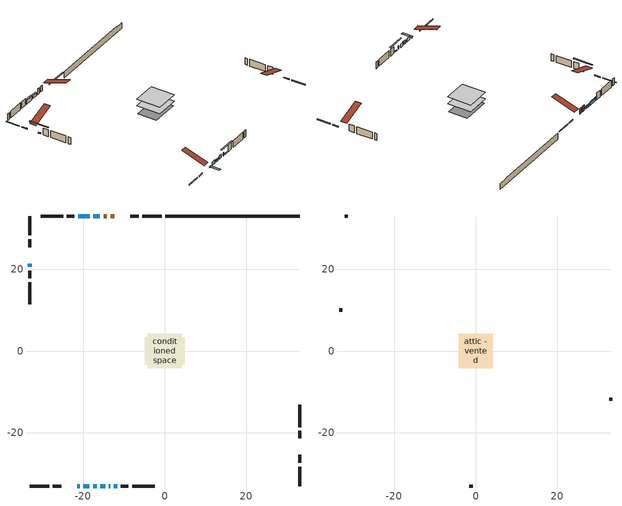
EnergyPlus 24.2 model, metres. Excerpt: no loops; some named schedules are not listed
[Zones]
conditioned space
 floor adiabatic (AdiabaticFloorConstruction): -4.2,-4.2 -4.2,4.2 4.2,4.2 4.2,-4.2 z0.61
 floor foundation (Slab1 construction): -4.88,-3.35 -4.88,3.35 4.88,3.35 4.88,-3.35 z-1.65
 wall outside (RimJoist1 construction): -0.75,33.1 -5.5,33.1 / -33.1,-33.1 -28.34,-33.1 / -33.1,33.1 -33.1,28.34 / 33.1,-33.1 33.1,-28.34 z0.61:0.91
 wall outside (RimJoist2 construction): -6.43,33.1 -8.42,33.1 / -27.42,-33.1 -25.43,-33.1 / -33.1,27.42 -33.1,25.43 / 33.1,-27.42 33.1,-25.43 z0.61:0.91
 wall outside (AdiabaticWallConstruction 1): -12.43,33.1 -13.26,33.1 / -14.18,33.1 -14.96,33.1 z0.61:2.64
 wall outside (AdiabaticWallConstruction): -15.89,33.1 -17.51,33.1 z0.61:1.5; -18.44,33.1 -21.24,33.1 z0.61:1.85; -21.42,-33.1 -20.88,-33.1 z0.61:0.79; -19.96,-33.1 -18.48,-33.1 / -15.8,-33.1 -14.62,-33.1 / -13.69,-33.1 -13.42,-33.1 z0.61:1.83; -17.55,-33.1 -16.73,-33.1 z0.61:1.3; -12.49,-33.1 -11.67,-33.1 / -33.1,21.42 -33.1,20.6 z0.61:1.02
 wall outside (Wall1 construction): -22.17,33.1 -24.01,33.1 / -10.75,-33.1 -8.9,-33.1 / -33.1,19.67 -33.1,17.83 / 33.1,-21.41 33.1,-19.57 z0.61:3.05
 wall outside (Wall2 construction): -24.94,33.1 -30.4,33.1 / -7.98,-33.1 -2.51,-33.1 / -33.1,16.9 -33.1,11.43 / 33.1,-18.64 33.1,-13.18 z0.61:3.05
 wall foundation (FoundationWall1 construction): 0.18,33.1,-1.65 0.18,33.1,0.61 29.81,33.1,0.61 29.81,33.1,0.31 33.1,33.1,0.31 33.1,33.1,-1.65
 window (WindowConstruction): -15.89,33.1 -17.51,33.1 z0.61:1.5
 window (WindowConstruction 1): -18.44,33.1 -21.24,33.1 z0.61:1.85
 window (WindowConstruction 5): -21.41,-33.1 -20.88,-33.1 z0.61:0.79
 window (WindowConstruction 2): -19.96,-33.1 -18.48,-33.1 z0.61:1.83
 window (WindowConstruction 3): -17.55,-33.1 -16.73,-33.1 z0.61:1.3
 window (WindowConstruction 4): -15.8,-33.1 -14.62,-33.1 z0.61:1.83
 window (WindowConstruction 6): -13.69,-33.1 -13.42,-33.1 z0.61:1.83
 window (WindowConstruction 7): -12.49,-33.1 -11.68,-33.1 z0.61:1.02
 window (WindowConstruction 8): -33.1,21.41 -33.1,20.6 z0.61:1.02
 door (Door): -12.43,33.1 -13.25,33.1 z0.61:2.64
 door (Door 1): -14.18,33.1 -14.96,33.1 z0.61:2.64
 ceiling adiabatic (AdiabaticFloorConstruction): 4.2,-4.2 4.2,4.2 -4.2,4.2 -4.2,-4.2 z0.61
attic - vented
 floor to conditioned space (Floor1 construction Reversed): -4.2,-4.2 -4.2,4.2 4.2,4.2 4.2,-4.2 z3.05
 wall outside (Wall3 construction): -31.33,33.1 -32.17,33.1 / -1.58,-33.1 -0.74,-33.1 / -33.1,10.51 -33.1,9.67 / 33.1,-12.25 33.1,-11.41 z0.61:3.05
 roof outside (Roof1 construction): -11.5,33.1,3.05 -11.5,24.92,5.77 -9.35,24.92,5.77 -9.35,33.1,3.05; -22.34,-33.1,3.05 -22.34,-24.92,5.77 -24.5,-24.92,5.77 -24.5,-33.1,3.05; -33.1,22.34,3.05 -24.92,22.34,5.77 -24.92,24.5,5.77 -33.1,24.5,3.05; 33.1,-22.34,3.05 24.92,-22.34,5.77 24.92,-24.5,5.77 33.1,-24.5,3.05
shading: -17.69,33.1 -15.71,33.1 -15.71,33.51 -17.69,33.51 z1.68; -21.42,33.1 -18.26,33.1 -18.26,33.51 -21.42,33.51 z2.03; -20.7,-33.1 -21.59,-33.1 -21.59,-36.76 -20.7,-36.76 z0.97; -16.55,-33.1 -17.73,-33.1 -17.73,-33.51 -16.55,-33.51 z1.48; -9.05,-33.1 -15.11,-33.1 -15.11,-33.51 -9.05,-33.51 z3.64; -33.1,17.55 -33.1,24.47 -33.51,24.47 -33.51,17.55 z4.07
[Building]
Building 1: Terrain=Suburbs
[Site:Location]
Calgary Intl AP_AB: Latitude {deg}=51.11; Longitude {deg}=-114.02; Time Zone {hr}=-7; Elevation {m}=1084; Keep Site Location Information=Yes
[Site:GroundTemperature:Shallow]
0.326196, -1.55603, -1.70677, -0.813554, 2.7722, 6.34125, 9.43543, 11.3955, 11.562, 9.96783, 6.95256, 3.49299
[Site:WaterMainsTemperature]
Calculation Method=Schedule; Temperature Schedule=mains temperature schedule
[Material] Roughness=Rough; Thermal Absorptance=0.9
Name | Thickness {m} | Conductivity {W/m-K} | Density {kg/m3} | Specific Heat {J/kg-K} | Solar Absorptance | Visible Absorptance
asphalt or fiberglass shingles | 0.00635 | 0.162714 | 1121.4 | 1465.45 | 0.4 | 0.4
ceiling stud and cavity | 0.1397 | 0.0806272 | 65.682 | 1177.47 | 0.7 | 0.7
concrete 4.0 in. | 0.1016 | 1.803125 | 2242.8 | 837.4 | 0.7 | 0.7
concrete 8.0 in. | 0.2032 | 1.803125 | 2242.8 | 837.4 | 0.7 | 0.7
door material | 0.04445 | 0.053851 | 512.64 | 1214.23 | 0.7 | 0.7
exterior vertical ins | 0.00336226 | 0.029427 | 32.04 | 1214.23 | 0.7 | 0.7
floor covering | 0.0127 | 0.0433444 | 54.468 | 1339.84 | 0.6 | 0.6
floor rigid ins; wall rigid ins | 0.512978 | 0.029427 | 32.04 | 1214.23 | 0.7 | 0.7
floor stud and cavity | 0.1397 | 1.75129 | 37.0049 | 1207.88 | 0.7 | 0.7
furniture material conditioned space 1 | 0.1524 | 0.115458 | 640.8 | 1214.23 | 0.6 | 0.6
gypsum board | 0.0127 | 0.160291 | 801 | 837.4 | 0.6 | 0.6
gypsum board 1 | 0.0127 | 0.160291 | 801 | 837.4 | 0.7 | 0.7
osb sheathing 0.5 in. | 0.0127 | 0.115458 | 512.64 | 1214.23 | 0.7 | 0.7
osb sheathing 0.75 in. | 0.01905 | 0.115458 | 512.64 | 1214.23 | 0.7 | 0.7
rim joist stud and cavity | 0.0508 | 0.312044 | 50.32683 | 1063.81 | 0.6 | 0.6
rim joist stud and cavity 1 | 0.0508 | 0.194335 | 50.32683 | 1063.81 | 0.6 | 0.6
wall stud and cavity | 0.1397 | 0.117365 | 139.0536 | 1170.24 | 0.7 | 0.7
wall stud and cavity 1 | 0.1397 | 0.126336 | 139.0536 | 1170.24 | 0.7 | 0.7
wall stud and cavity 2 | 0.0889 | 6.1454 | 50.32683 | 1063.81 | 0.6 | 0.6
wall stud and cavity 3 | 0.0889 | 0.380278 | 52.3479 | 1209.89 | 0.7 | 0.7
wall stud and cavity 4 | 0.0889 | 0.391764 | 83.0341 | 1211.67 | 0.7 | 0.7
wood siding | 0.0254 | 0.102417 | 544.68 | 1172.36 | 0.4 | 0.4
wood siding 1 | 0.00254 | 0.102417 | 544.68 | 1172.36 | 0.4 | 0.4
wood siding 2; wood siding 3; wood siding 4 | 0.0254 | 0.102417 | 544.68 | 1172.36 | 0.7 | 0.7
[WindowMaterial:SimpleGlazingSystem]
Name | U-Factor {W/m2-K} | Solar Heat Gain Coefficient
WindowMaterial | 2.78449 | 0.59
WindowMaterial 1 | 2.89237 | 0.69
WindowMaterial 2 | 2.787898 | 0.61
WindowMaterial 3 | 2.76859 | 0.51
WindowMaterial 4 | 2.64481 | 0.36
WindowMaterial 5 | 2.75269 | 0.42
[Construction]
AdiabaticFloorConstruction: floor stud and cavity, floor rigid ins, osb sheathing 0.75 in., floor covering
AdiabaticWallConstruction: wood siding 3, wall rigid ins, wall stud and cavity 3, gypsum board
AdiabaticWallConstruction 1: wood siding 4, wall rigid ins, wall stud and cavity 3, gypsum board
Door; Door 1: door material
Floor1 construction Reversed: gypsum board, ceiling stud and cavity
FoundationWall1 construction: concrete 8.0 in., gypsum board 1
furniture construction conditioned space 1: furniture material conditioned space 1
PartitionWallConstruction: gypsum board, wall stud and cavity 4, gypsum board
RimJoist1 construction: wood siding 2, rim joist stud and cavity
RimJoist2 construction: wood siding 2, rim joist stud and cavity 1
Roof1 construction: asphalt or fiberglass shingles
Slab1 construction: concrete 4.0 in.
Wall1 construction: wood siding, osb sheathing 0.5 in., wall stud and cavity, gypsum board
Wall2 construction: wood siding, osb sheathing 0.5 in., wall stud and cavity 1, gypsum board
Wall3 construction: wood siding 1, wall stud and cavity 2
WindowConstruction; WindowConstruction 4: WindowMaterial
WindowConstruction 1: WindowMaterial 1
WindowConstruction 2: WindowMaterial 2
WindowConstruction 3: WindowMaterial 3
WindowConstruction 5: WindowMaterial 4
WindowConstruction 6; WindowConstruction 7; WindowConstruction 8: WindowMaterial 5
[Zone] Multiplier=1; Part of Total Floor Area=Yes
Name | Volume {m3}
attic - vented | 31.2051
conditioned space | 333
[Space]
Name | Zone | Volume {m3}
attic - vented 1 | attic - vented | 31.2051
conditioned space 1 | conditioned space | 333
[ZoneInfiltration:EffectiveLeakageArea]
infil attic - vented 1: Zone or Space=attic - vented 1; Schedule=Always On Discrete; Effective Air Leakage Area {cm2}=2417.49; Stack Coefficient=0.00035914; Wind Coefficient=1.28042e-05
[ZoneMixing]
whole house fan mix: Zone or Space=attic - vented; Schedule=Always On Continuous; Design Flow Rate Calculation Method=Flow/Zone; Design Flow Rate {m3/s}=0; Source Zone or Space=conditioned space
[SurfaceProperty:ExposedFoundationPerimeter]
Slab1: Exposed Perimeter Calculation Method=TotalExposedPerimeter; Total Exposed Perimeter {m}=32.919
[InternalMass] Zone or ZoneList=conditioned space; Space or SpaceList=conditioned space 1
Name | Construction | Surface Area {m2}
furniture mass conditioned space 1 | furniture construction conditioned space 1 | 54.3602
partition wall mass | PartitionWallConstruction | 135.9
[Lights]
interior lighting: Zone or ZoneList or Space or SpaceList=conditioned space 1; Schedule=interior lighting schedule; Design Level Calculation Method=LightingLevel; Lighting Level {W}=343.2; Return Air Fraction=0; Fraction Radiant=0.6; Fraction Visible=0.2; Fraction Replaceable=1
[People]
occupants: Zone or ZoneList or Space or SpaceList=conditioned space 1; Number of People Schedule=occupants schedule; Number of People Calculation Method=People; Number of People=3; Fraction Radiant=0.314171; Sensible Heat Fraction=0.56303; Activity Level Schedule=occupants activity schedule; Carbon Dioxide Generation Rate {m3/s-W}=0; Enable ASHRAE 55 Comfort Warnings=No; Mean Radiant Temperature Calculation Type=EnclosureAveraged
[ElectricEquipment] Zone or ZoneList or Space or SpaceList=conditioned space 1; Design Level Calculation Method=EquipmentLevel
Name | Schedule | Design Level {W} | Fraction Latent | Fraction Radiant | Fraction Lost
clothes dryer | clothes dryer schedule | 140.772 | 0.015 | 0.081 | 0.85
clothes washer | clothes washer schedule | 32.1985 | 0.03 | 0.162 | 0.7
cooking range | cooking range schedule | 215.147 | 0.08 | 0.432 | 0.2
dishwasher | dishwasher schedule | 66.8632 | 0.3 | 0.18 | 0.4
fridge | fridge schedule | 72.9452 | 0 | 0.6 | 0
mech vent house fan | mech vent house fan schedule | 0 | 0 | 0 | 1
mech vent house fan cfis | mech vent house fan cfis schedule | 0 | 0 | 0 | 0
misc plug loads | misc plug loads schedule | 494.7 | 0.045 | 0.513 | 0.1
whole house fan | Always On Discrete | 0 | 0 | 0 | 1
[OtherEquipment] Zone or ZoneList or Space or SpaceList=conditioned space 1; Design Level Calculation Method=EquipmentLevel
Name | Fuel Type | Schedule | Design Level {W} | Fraction Latent | Fraction Radiant | Fraction Lost
clothes dryer 1 | Electricity | clothes dryer schedule | 0 | 0.015 | 0.081 | 0.85
cooking range 1 | Electricity | cooking range schedule | 0 | 0.08 | 0.432 | 0.2
general water use latent | None | general water use schedule | 62.594 | 1 | 0 | 0
general water use sensible | None | general water use schedule | -61.6891 | 0 | 0.6 | 0
mech vent house fan latent load | None | Always On Discrete | 0 | 1 | 0 | 0
mech vent house fan sensible load | None | Always On Discrete | 0 | 0 | 0 | 0
water heater energy adjustment1 | NaturalGas | Always On Discrete | 0.01 | 0 | 0 | 1
[ZoneInfiltration:DesignFlowRate] Zone or ZoneList or Space or SpaceList=conditioned space 1; Schedule=Always On Discrete; Design Flow Rate Calculation Method=Flow/Zone; Design Flow Rate {m3/s}=0
infil flow; natural vent flow; whole house fan flow
[Foundation:Kiva]
Foundation Kiva 1: Initial Indoor Air Temperature {C}=18; Wall Height Above Grade {m}=0.609996; Wall Depth Below Slab {m}=0.2032; Custom Block Material Name 1=exterior vertical ins; Custom Block Depth 1 {m}=2.26; Custom Block X Position 1 {m}=0.2159; Custom Block Z Position 1 {m}=0
[Foundation:Kiva:Settings]
Soil Conductivity {W/m-K}=0.849921; Soil Density {kg/m3}=1842.3; Soil Specific Heat {J/kg-K}=418.7; Ground Solar Absorptivity=0.9; Ground Thermal Absorptivity=0.9; Ground Surface Roughness {m}=0.03; Far-Field Width {m}=40; Deep-Ground Boundary Condition=ZeroFlux; Deep-Ground Depth {m}=40; Minimum Cell Dimension {m}=0.2; Maximum Cell Growth Coefficient=3; Simulation Timestep=Timestep
[Exterior:Lights]
exterior lighting: Schedule=exterior lighting schedule; Design Level {W}=75.6
[Schedule:Constant]
Name | Hourly Value
Always On Continuous; mech vent house fan schedule; mech vent house fan cfis schedule; Always On Discrete | 1
occupants activity schedule | 117.228
fridge schedule | 0
[Schedule:Day:Interval]
interior lighting schedule day: No, 01:00, 0.108182, 04:00, 0.0901515, 05:00, 0.0991667, 06:00, 0.162273, 07:00, 0.270455, 08:00, 0.342576, 10:00, 0.369621, 11:00, 0.351591, 12:00, 0.333561, 13:00, 0.324545, 14:00, 0.31553, 15:00, 0.333561, 16:00, 0.369621, 17:00, 0.450758, 18:00, 0.585985, 19:00, 0.775303, 20:00, 0.955606, 21:00, 0.991667, 22:00, 0.712197, 23:00, 0.360606, 24:00, 0.162273
interior lighting schedule day 1: No, 01:00, 0.100909, 04:00, 0.0840909, 05:00, 0.0925, 06:00, 0.151364, 07:00, 0.252273, 08:00, 0.319545, 10:00, 0.344773, 11:00, 0.327955, 12:00, 0.311136, 13:00, 0.302727, 14:00, 0.294318, 15:00, 0.311136, 16:00, 0.344773, 17:00, 0.420455, 18:00, 0.546591, 19:00, 0.723182, 20:00, 0.891364, 21:00, 0.925, 22:00, 0.664318, 23:00, 0.336364, 24:00, 0.151364
interior lighting schedule day 2: No, 01:00, 0.0927273, 04:00, 0.0772727, 05:00, 0.085, 06:00, 0.139091, 07:00, 0.231818, 08:00, 0.293636, 10:00, 0.316818, 11:00, 0.301364, 12:00, 0.285909, 13:00, 0.278182, 14:00, 0.270455, 15:00, 0.285909, 16:00, 0.316818, 17:00, 0.386364, 18:00, 0.502273, 19:00, 0.664545, 20:00, 0.819091, 21:00, 0.85, 22:00, 0.610455, 23:00, 0.309091, 24:00, 0.139091
interior lighting schedule default day: No, 24:00, 0
[Schedule:Week:Daily]
interior lighting schedule Week Rule - Jan1-Jan27: interior lighting schedule day, interior lighting schedule day, interior lighting schedule day, interior lighting schedule day, interior lighting schedule day, interior lighting schedule day, interior lighting schedule day, interior lighting schedule default day, interior lighting schedule default day, interior lighting schedule default day, interior lighting schedule default day, interior lighting schedule default day
interior lighting schedule Week Rule - Jan28-Feb3: interior lighting schedule day, interior lighting schedule day, interior lighting schedule day, interior lighting schedule day, interior lighting schedule day 1, interior lighting schedule day 1, interior lighting schedule day 1, interior lighting schedule default day, interior lighting schedule default day, interior lighting schedule default day, interior lighting schedule default day, interior lighting schedule default day
interior lighting schedule Week Rule - Feb4-Feb24: interior lighting schedule day 1, interior lighting schedule day 1, interior lighting schedule day 1, interior lighting schedule day 1, interior lighting schedule day 1, interior lighting schedule day 1, interior lighting schedule day 1, interior lighting schedule default day, interior lighting schedule default day, interior lighting schedule default day, interior lighting schedule default day, interior lighting schedule default day
interior lighting schedule Week Rule - Feb25-Mar3: interior lighting schedule day 1, interior lighting schedule day 1, interior lighting schedule day 1, interior lighting schedule day 1, interior lighting schedule day 2, interior lighting schedule day 2, interior lighting schedule day 2, interior lighting schedule default day, interior lighting schedule default day, interior lighting schedule default day, interior lighting schedule default day, interior lighting schedule default day
interior lighting schedule Week Rule - Mar4-Mar31: interior lighting schedule day 2, interior lighting schedule day 2, interior lighting schedule day 2, interior lighting schedule day 2, interior lighting schedule day 2, interior lighting schedule day 2, interior lighting schedule day 2, interior lighting schedule default day, interior lighting schedule default day, interior lighting schedule default day, interior lighting schedule default day, interior lighting schedule default day
interior lighting schedule Week Rule - Apr1-Apr28: interior lighting schedule day 3, interior lighting schedule day 3, interior lighting schedule day 3, interior lighting schedule day 3, interior lighting schedule day 3, interior lighting schedule day 3, interior lighting schedule day 3, interior lighting schedule default day, interior lighting schedule default day, interior lighting schedule default day, interior lighting schedule default day, interior lighting schedule default day
interior lighting schedule Week Rule - Apr29-May5: interior lighting schedule day 3, interior lighting schedule day 3, interior lighting schedule day 4, interior lighting schedule day 4, interior lighting schedule day 4, interior lighting schedule day 4, interior lighting schedule day 4, interior lighting schedule default day, interior lighting schedule default day, interior lighting schedule default day, interior lighting schedule default day, interior lighting schedule default day
interior lighting schedule Week Rule - May6-May26: interior lighting schedule day 4, interior lighting schedule day 4, interior lighting schedule day 4, interior lighting schedule day 4, interior lighting schedule day 4, interior lighting schedule day 4, interior lighting schedule day 4, interior lighting schedule default day, interior lighting schedule default day, interior lighting schedule default day, interior lighting schedule default day, interior lighting schedule default day
interior lighting schedule Week Rule - May27-Jun2: interior lighting schedule day 4, interior lighting schedule day 4, interior lighting schedule day 4, interior lighting schedule day 4, interior lighting schedule day 4, interior lighting schedule day 5, interior lighting schedule day 5, interior lighting schedule default day, interior lighting schedule default day, interior lighting schedule default day, interior lighting schedule default day, interior lighting schedule default day
interior lighting schedule Week Rule - Jun3-Jun30: interior lighting schedule day 5, interior lighting schedule day 5, interior lighting schedule day 5, interior lighting schedule day 5, interior lighting schedule day 5, interior lighting schedule day 5, interior lighting schedule day 5, interior lighting schedule default day, interior lighting schedule default day, interior lighting schedule default day, interior lighting schedule default day, interior lighting schedule default day
interior lighting schedule Week Rule - Jul1-Jul28: interior lighting schedule day 6, interior lighting schedule day 6, interior lighting schedule day 6, interior lighting schedule day 6, interior lighting schedule day 6, interior lighting schedule day 6, interior lighting schedule day 6, interior lighting schedule default day, interior lighting schedule default day, interior lighting schedule default day, interior lighting schedule default day, interior lighting schedule default day
interior lighting schedule Week Rule - Jul29-Aug4: interior lighting schedule day 6, interior lighting schedule day 6, interior lighting schedule day 6, interior lighting schedule day 7, interior lighting schedule day 7, interior lighting schedule day 7, interior lighting schedule day 7, interior lighting schedule default day, interior lighting schedule default day, interior lighting schedule default day, interior lighting schedule default day, interior lighting schedule default day
interior lighting schedule Week Rule - Aug5-Aug25: interior lighting schedule day 7, interior lighting schedule day 7, interior lighting schedule day 7, interior lighting schedule day 7, interior lighting schedule day 7, interior lighting schedule day 7, interior lighting schedule day 7, interior lighting schedule default day, interior lighting schedule default day, interior lighting schedule default day, interior lighting schedule default day, interior lighting schedule default day
interior lighting schedule Week Rule - Aug26-Sep1: interior lighting schedule day 7, interior lighting schedule day 7, interior lighting schedule day 7, interior lighting schedule day 7, interior lighting schedule day 7, interior lighting schedule day 7, interior lighting schedule day 8, interior lighting schedule default day, interior lighting schedule default day, interior lighting schedule default day, interior lighting schedule default day, interior lighting schedule default day
interior lighting schedule Week Rule - Sep2-Sep29: interior lighting schedule day 8, interior lighting schedule day 8, interior lighting schedule day 8, interior lighting schedule day 8, interior lighting schedule day 8, interior lighting schedule day 8, interior lighting schedule day 8, interior lighting schedule default day, interior lighting schedule default day, interior lighting schedule default day, interior lighting schedule default day, interior lighting schedule default day
interior lighting schedule Week Rule - Sep30-Oct6: interior lighting schedule day 8, interior lighting schedule day 9, interior lighting schedule day 9, interior lighting schedule day 9, interior lighting schedule day 9, interior lighting schedule day 9, interior lighting schedule day 9, interior lighting schedule default day, interior lighting schedule default day, interior lighting schedule default day, interior lighting schedule default day, interior lighting schedule default day
interior lighting schedule Week Rule - Oct7-Oct27: interior lighting schedule day 9, interior lighting schedule day 9, interior lighting schedule day 9, interior lighting schedule day 9, interior lighting schedule day 9, interior lighting schedule day 9, interior lighting schedule day 9, interior lighting schedule default day, interior lighting schedule default day, interior lighting schedule default day, interior lighting schedule default day, interior lighting schedule default day
interior lighting schedule Week Rule - Oct28-Nov3: interior lighting schedule day 9, interior lighting schedule day 9, interior lighting schedule day 9, interior lighting schedule day 9, interior lighting schedule day 10, interior lighting schedule day 10, interior lighting schedule day 10, interior lighting schedule default day, interior lighting schedule default day, interior lighting schedule default day, interior lighting schedule default day, interior lighting schedule default day
interior lighting schedule Week Rule - Nov4-Nov24: interior lighting schedule day 10, interior lighting schedule day 10, interior lighting schedule day 10, interior lighting schedule day 10, interior lighting schedule day 10, interior lighting schedule day 10, interior lighting schedule day 10, interior lighting schedule default day, interior lighting schedule default day, interior lighting schedule default day, interior lighting schedule default day, interior lighting schedule default day
interior lighting schedule Week Rule - Nov25-Dec1: interior lighting schedule day 10, interior lighting schedule day 10, interior lighting schedule day 10, interior lighting schedule day 10, interior lighting schedule day 10, interior lighting schedule day 10, interior lighting schedule day 11, interior lighting schedule default day, interior lighting schedule default day, interior lighting schedule default day, interior lighting schedule default day, interior lighting schedule default day
interior lighting schedule Week Rule - Dec2-Dec31: interior lighting schedule day 11, interior lighting schedule day 11, interior lighting schedule day 11, interior lighting schedule day 11, interior lighting schedule day 11, interior lighting schedule day 11, interior lighting schedule day 11, interior lighting schedule default day, interior lighting schedule default day, interior lighting schedule default day, interior lighting schedule default day, interior lighting schedule default day
occupants schedule Week Rule - Jan1-Dec31: occupants schedule day, occupants schedule day, occupants schedule day, occupants schedule day, occupants schedule day, occupants schedule day, occupants schedule day, occupants schedule default day, occupants schedule default day, occupants schedule default day, occupants schedule default day, occupants schedule default day
clothes dryer schedule Week Rule - Jan1-Dec31: clothes dryer schedule day, clothes dryer schedule day, clothes dryer schedule day, clothes dryer schedule day, clothes dryer schedule day, clothes dryer schedule day, clothes dryer schedule day, clothes dryer schedule default day, clothes dryer schedule default day, clothes dryer schedule default day, clothes dryer schedule default day, clothes dryer schedule default day
clothes washer schedule Week Rule - Jan1-Dec31: clothes washer schedule day, clothes washer schedule day, clothes washer schedule day, clothes washer schedule day, clothes washer schedule day, clothes washer schedule day, clothes washer schedule day, clothes washer schedule default day, clothes washer schedule default day, clothes washer schedule default day, clothes washer schedule default day, clothes washer schedule default day
cooking range schedule Week Rule - Jan1-Dec31: cooking range schedule day, cooking range schedule day, cooking range schedule day, cooking range schedule day, cooking range schedule day, cooking range schedule day, cooking range schedule day, cooking range schedule default day, cooking range schedule default day, cooking range schedule default day, cooking range schedule default day, cooking range schedule default day
dishwasher schedule Week Rule - Jan1-Dec31: dishwasher schedule day, dishwasher schedule day, dishwasher schedule day, dishwasher schedule day, dishwasher schedule day, dishwasher schedule day, dishwasher schedule day, dishwasher schedule default day, dishwasher schedule default day, dishwasher schedule default day, dishwasher schedule default day, dishwasher schedule default day
misc plug loads schedule Week Rule - Jan1-Dec31: misc plug loads schedule day, misc plug loads schedule day, misc plug loads schedule day, misc plug loads schedule day, misc plug loads schedule day, misc plug loads schedule day, misc plug loads schedule day, misc plug loads schedule default day, misc plug loads schedule default day, misc plug loads schedule default day, misc plug loads schedule default day, misc plug loads schedule default day
general water use schedule Week Rule - Jan1-Dec31: general water use schedule day, general water use schedule day, general water use schedule day, general water use schedule day, general water use schedule day, general water use schedule day, general water use schedule day, general water use schedule default day, general water use schedule default day, general water use schedule default day, general water use schedule default day, general water use schedule default day
exterior lighting schedule Week Rule - Jan1-Jan27: exterior lighting schedule day, exterior lighting schedule day, exterior lighting schedule day, exterior lighting schedule day, exterior lighting schedule day, exterior lighting schedule day, exterior lighting schedule day, exterior lighting schedule default day, exterior lighting schedule default day, exterior lighting schedule default day, exterior lighting schedule default day, exterior lighting schedule default day
exterior lighting schedule Week Rule - Jan28-Feb3: exterior lighting schedule day, exterior lighting schedule day, exterior lighting schedule day, exterior lighting schedule day, exterior lighting schedule day 1, exterior lighting schedule day 1, exterior lighting schedule day 1, exterior lighting schedule default day, exterior lighting schedule default day, exterior lighting schedule default day, exterior lighting schedule default day, exterior lighting schedule default day
exterior lighting schedule Week Rule - Feb4-Feb24: exterior lighting schedule day 1, exterior lighting schedule day 1, exterior lighting schedule day 1, exterior lighting schedule day 1, exterior lighting schedule day 1, exterior lighting schedule day 1, exterior lighting schedule day 1, exterior lighting schedule default day, exterior lighting schedule default day, exterior lighting schedule default day, exterior lighting schedule default day, exterior lighting schedule default day
exterior lighting schedule Week Rule - Feb25-Mar3: exterior lighting schedule day 1, exterior lighting schedule day 1, exterior lighting schedule day 1, exterior lighting schedule day 1, exterior lighting schedule day 2, exterior lighting schedule day 2, exterior lighting schedule day 2, exterior lighting schedule default day, exterior lighting schedule default day, exterior lighting schedule default day, exterior lighting schedule default day, exterior lighting schedule default day
exterior lighting schedule Week Rule - Mar4-Mar31: exterior lighting schedule day 2, exterior lighting schedule day 2, exterior lighting schedule day 2, exterior lighting schedule day 2, exterior lighting schedule day 2, exterior lighting schedule day 2, exterior lighting schedule day 2, exterior lighting schedule default day, exterior lighting schedule default day, exterior lighting schedule default day, exterior lighting schedule default day, exterior lighting schedule default day
exterior lighting schedule Week Rule - Apr1-Apr28: exterior lighting schedule day 3, exterior lighting schedule day 3, exterior lighting schedule day 3, exterior lighting schedule day 3, exterior lighting schedule day 3, exterior lighting schedule day 3, exterior lighting schedule day 3, exterior lighting schedule default day, exterior lighting schedule default day, exterior lighting schedule default day, exterior lighting schedule default day, exterior lighting schedule default day
exterior lighting schedule Week Rule - Apr29-May5: exterior lighting schedule day 3, exterior lighting schedule day 3, exterior lighting schedule day 4, exterior lighting schedule day 4, exterior lighting schedule day 4, exterior lighting schedule day 4, exterior lighting schedule day 4, exterior lighting schedule default day, exterior lighting schedule default day, exterior lighting schedule default day, exterior lighting schedule default day, exterior lighting schedule default day
exterior lighting schedule Week Rule - May6-May26: exterior lighting schedule day 4, exterior lighting schedule day 4, exterior lighting schedule day 4, exterior lighting schedule day 4, exterior lighting schedule day 4, exterior lighting schedule day 4, exterior lighting schedule day 4, exterior lighting schedule default day, exterior lighting schedule default day, exterior lighting schedule default day, exterior lighting schedule default day, exterior lighting schedule default day
exterior lighting schedule Week Rule - May27-Jun2: exterior lighting schedule day 4, exterior lighting schedule day 4, exterior lighting schedule day 4, exterior lighting schedule day 4, exterior lighting schedule day 4, exterior lighting schedule day 5, exterior lighting schedule day 5, exterior lighting schedule default day, exterior lighting schedule default day, exterior lighting schedule default day, exterior lighting schedule default day, exterior lighting schedule default day
exterior lighting schedule Week Rule - Jun3-Jun30: exterior lighting schedule day 5, exterior lighting schedule day 5, exterior lighting schedule day 5, exterior lighting schedule day 5, exterior lighting schedule day 5, exterior lighting schedule day 5, exterior lighting schedule day 5, exterior lighting schedule default day, exterior lighting schedule default day, exterior lighting schedule default day, exterior lighting schedule default day, exterior lighting schedule default day
exterior lighting schedule Week Rule - Jul1-Jul28: exterior lighting schedule day 6, exterior lighting schedule day 6, exterior lighting schedule day 6, exterior lighting schedule day 6, exterior lighting schedule day 6, exterior lighting schedule day 6, exterior lighting schedule day 6, exterior lighting schedule default day, exterior lighting schedule default day, exterior lighting schedule default day, exterior lighting schedule default day, exterior lighting schedule default day
exterior lighting schedule Week Rule - Jul29-Aug4: exterior lighting schedule day 6, exterior lighting schedule day 6, exterior lighting schedule day 6, exterior lighting schedule day 7, exterior lighting schedule day 7, exterior lighting schedule day 7, exterior lighting schedule day 7, exterior lighting schedule default day, exterior lighting schedule default day, exterior lighting schedule default day, exterior lighting schedule default day, exterior lighting schedule default day
exterior lighting schedule Week Rule - Aug5-Aug25: exterior lighting schedule day 7, exterior lighting schedule day 7, exterior lighting schedule day 7, exterior lighting schedule day 7, exterior lighting schedule day 7, exterior lighting schedule day 7, exterior lighting schedule day 7, exterior lighting schedule default day, exterior lighting schedule default day, exterior lighting schedule default day, exterior lighting schedule default day, exterior lighting schedule default day
exterior lighting schedule Week Rule - Aug26-Sep1: exterior lighting schedule day 7, exterior lighting schedule day 7, exterior lighting schedule day 7, exterior lighting schedule day 7, exterior lighting schedule day 7, exterior lighting schedule day 7, exterior lighting schedule day 8, exterior lighting schedule default day, exterior lighting schedule default day, exterior lighting schedule default day, exterior lighting schedule default day, exterior lighting schedule default day
exterior lighting schedule Week Rule - Sep2-Sep29: exterior lighting schedule day 8, exterior lighting schedule day 8, exterior lighting schedule day 8, exterior lighting schedule day 8, exterior lighting schedule day 8, exterior lighting schedule day 8, exterior lighting schedule day 8, exterior lighting schedule default day, exterior lighting schedule default day, exterior lighting schedule default day, exterior lighting schedule default day, exterior lighting schedule default day
exterior lighting schedule Week Rule - Sep30-Oct6: exterior lighting schedule day 8, exterior lighting schedule day 9, exterior lighting schedule day 9, exterior lighting schedule day 9, exterior lighting schedule day 9, exterior lighting schedule day 9, exterior lighting schedule day 9, exterior lighting schedule default day, exterior lighting schedule default day, exterior lighting schedule default day, exterior lighting schedule default day, exterior lighting schedule default day
exterior lighting schedule Week Rule - Oct7-Oct27: exterior lighting schedule day 9, exterior lighting schedule day 9, exterior lighting schedule day 9, exterior lighting schedule day 9, exterior lighting schedule day 9, exterior lighting schedule day 9, exterior lighting schedule day 9, exterior lighting schedule default day, exterior lighting schedule default day, exterior lighting schedule default day, exterior lighting schedule default day, exterior lighting schedule default day
exterior lighting schedule Week Rule - Oct28-Nov3: exterior lighting schedule day 9, exterior lighting schedule day 9, exterior lighting schedule day 9, exterior lighting schedule day 9, exterior lighting schedule day 10, exterior lighting schedule day 10, exterior lighting schedule day 10, exterior lighting schedule default day, exterior lighting schedule default day, exterior lighting schedule default day, exterior lighting schedule default day, exterior lighting schedule default day
exterior lighting schedule Week Rule - Nov4-Nov24: exterior lighting schedule day 10, exterior lighting schedule day 10, exterior lighting schedule day 10, exterior lighting schedule day 10, exterior lighting schedule day 10, exterior lighting schedule day 10, exterior lighting schedule day 10, exterior lighting schedule default day, exterior lighting schedule default day, exterior lighting schedule default day, exterior lighting schedule default day, exterior lighting schedule default day
exterior lighting schedule Week Rule - Nov25-Dec1: exterior lighting schedule day 10, exterior lighting schedule day 10, exterior lighting schedule day 10, exterior lighting schedule day 10, exterior lighting schedule day 10, exterior lighting schedule day 10, exterior lighting schedule day 11, exterior lighting schedule default day, exterior lighting schedule default day, exterior lighting schedule default day, exterior lighting schedule default day, exterior lighting schedule default day
exterior lighting schedule Week Rule - Dec2-Dec31: exterior lighting schedule day 11, exterior lighting schedule day 11, exterior lighting schedule day 11, exterior lighting schedule day 11, exterior lighting schedule day 11, exterior lighting schedule day 11, exterior lighting schedule day 11, exterior lighting schedule default day, exterior lighting schedule default day, exterior lighting schedule default day, exterior lighting schedule default day, exterior lighting schedule default day
[Schedule:Year]
interior lighting schedule: interior lighting schedule Week Rule - Jan1-Jan27, 1, 1, 1, 27, interior lighting schedule Week Rule - Jan28-Feb3, 1, 28, 2, 3, interior lighting schedule Week Rule - Feb4-Feb24, 2, 4, 2, 24, interior lighting schedule Week Rule - Feb25-Mar3, 2, 25, 3, 3, interior lighting schedule Week Rule - Mar4-Mar31, 3, 4, 3, 31, interior lighting schedule Week Rule - Apr1-Apr28, 4, 1, 4, 28, interior lighting schedule Week Rule - Apr29-May5, 4, 29, 5, 5, interior lighting schedule Week Rule - May6-May26, 5, 6, 5, 26, interior lighting schedule Week Rule - May27-Jun2, 5, 27, 6, 2, interior lighting schedule Week Rule - Jun3-Jun30, 6, 3, 6, 30, interior lighting schedule Week Rule - Jul1-Jul28, 7, 1, 7, 28, interior lighting schedule Week Rule - Jul29-Aug4, 7, 29, 8, 4, interior lighting schedule Week Rule - Aug5-Aug25, 8, 5, 8, 25, interior lighting schedule Week Rule - Aug26-Sep1, 8, 26, 9, 1, interior lighting schedule Week Rule - Sep2-Sep29, 9, 2, 9, 29, interior lighting schedule Week Rule - Sep30-Oct6, 9, 30, 10, 6, interior lighting schedule Week Rule - Oct7-Oct27, 10, 7, 10, 27, interior lighting schedule Week Rule - Oct28-Nov3, 10, 28, 11, 3, interior lighting schedule Week Rule - Nov4-Nov24, 11, 4, 11, 24, interior lighting schedule Week Rule - Nov25-Dec1, 11, 25, 12, 1, interior lighting schedule Week Rule - Dec2-Dec31, 12, 2, 12, 31
occupants schedule: occupants schedule Week Rule - Jan1-Dec31, 1, 1, 12, 31
clothes dryer schedule: clothes dryer schedule Week Rule - Jan1-Dec31, 1, 1, 12, 31
clothes washer schedule: clothes washer schedule Week Rule - Jan1-Dec31, 1, 1, 12, 31
cooking range schedule: cooking range schedule Week Rule - Jan1-Dec31, 1, 1, 12, 31
dishwasher schedule: dishwasher schedule Week Rule - Jan1-Dec31, 1, 1, 12, 31
misc plug loads schedule: misc plug loads schedule Week Rule - Jan1-Dec31, 1, 1, 12, 31
general water use schedule: general water use schedule Week Rule - Jan1-Dec31, 1, 1, 12, 31
exterior lighting schedule: exterior lighting schedule Week Rule - Jan1-Jan27, 1, 1, 1, 27, exterior lighting schedule Week Rule - Jan28-Feb3, 1, 28, 2, 3, exterior lighting schedule Week Rule - Feb4-Feb24, 2, 4, 2, 24, exterior lighting schedule Week Rule - Feb25-Mar3, 2, 25, 3, 3, exterior lighting schedule Week Rule - Mar4-Mar31, 3, 4, 3, 31, exterior lighting schedule Week Rule - Apr1-Apr28, 4, 1, 4, 28, exterior lighting schedule Week Rule - Apr29-May5, 4, 29, 5, 5, exterior lighting schedule Week Rule - May6-May26, 5, 6, 5, 26, exterior lighting schedule Week Rule - May27-Jun2, 5, 27, 6, 2, exterior lighting schedule Week Rule - Jun3-Jun30, 6, 3, 6, 30, exterior lighting schedule Week Rule - Jul1-Jul28, 7, 1, 7, 28, exterior lighting schedule Week Rule - Jul29-Aug4, 7, 29, 8, 4, exterior lighting schedule Week Rule - Aug5-Aug25, 8, 5, 8, 25, exterior lighting schedule Week Rule - Aug26-Sep1, 8, 26, 9, 1, exterior lighting schedule Week Rule - Sep2-Sep29, 9, 2, 9, 29, exterior lighting schedule Week Rule - Sep30-Oct6, 9, 30, 10, 6, exterior lighting schedule Week Rule - Oct7-Oct27, 10, 7, 10, 27, exterior lighting schedule Week Rule - Oct28-Nov3, 10, 28, 11, 3, exterior lighting schedule Week Rule - Nov4-Nov24, 11, 4, 11, 24, exterior lighting schedule Week Rule - Nov25-Dec1, 11, 25, 12, 1, exterior lighting schedule Week Rule - Dec2-Dec31, 12, 2, 12, 31
[Schedule:Compact]
mains temperature schedule: Through: 01/01, For: AllDays, Until: 24:00, 5.30611, Through: 01/02, For: AllDays, Until: 24:00, 5.24556, Through: 01/03, For: AllDays, Until: 24:00, 5.18611, Through: 01/04, For: AllDays, Until: 24:00, 5.12778, Through: 01/05, For: AllDays, Until: 24:00, 5.07, Through: 01/06, For: AllDays, Until: 24:00, 5.01278, Through: 01/07, For: AllDays, Until: 24:00, 4.95722, Through: 01/08, For: AllDays, Until: 24:00, 4.90222, Through: 01/09, For: AllDays, Until: 24:00, 4.84778, Through: 01/10, For: AllDays, Until: 24:00, 4.795, Through: 01/11, For: AllDays, Until: 24:00, 4.74278, Through: 01/12, For: AllDays, Until: 24:00, 4.69167, Through: 01/13, For: AllDays, Until: 24:00, 4.64111, Through: 01/14, For: AllDays, Until: 24:00, 4.59222, Through: 01/15, For: AllDays, Until: 24:00, 4.54389, Through: 01/16, For: AllDays, Until: 24:00, 4.49722, Through: 01/17, For: AllDays, Until: 24:00, 4.45111, Through: 01/18, For: AllDays, Until: 24:00, 4.40611, Through: 01/19, For: AllDays, Until: 24:00, 4.36222, Through: 01/20, For: AllDays, Until: 24:00, 4.32, Through: 01/21, For: AllDays, Until: 24:00, 4.27833, Through: 01/22, For: AllDays, Until: 24:00, 4.23778, Through: 01/23, For: AllDays, Until: 24:00, 4.19833, Through: 01/24, For: AllDays, Until: 24:00, 4.16056, Through: 01/25, For: AllDays, Until: 24:00, 4.12333, Through: 01/26, For: AllDays, Until: 24:00, 4.08778, Through: 01/27, For: AllDays, Until: 24:00, 4.05278, Through: 01/28, For: AllDays, Until: 24:00, 4.01944, Through: 01/29, For: AllDays, Until: 24:00, 3.98722, Through: 01/30, For: AllDays, Until: 24:00, 3.95611, Through: 01/31, For: AllDays, Until: 24:00, 3.92667, Through: 02/01, For: AllDays, Until: 24:00, 3.89778, Through: 02/02, For: AllDays, Until: 24:00, 3.87056, Through: 02/03, For: AllDays, Until: 24:00, 3.84444, Through: 02/04, For: AllDays, Until: 24:00, 3.82, Through: 02/05, For: AllDays, Until: 24:00, 3.79611, Through: 02/06, For: AllDays, Until: 24:00, 3.77389, Through: 02/07, For: AllDays, Until: 24:00, 3.75333, Through: 02/08, For: AllDays, Until: 24:00, 3.73333, Through: 02/09, For: AllDays, Until: 24:00, 3.715, Through: 02/10, For: AllDays, Until: 24:00, 3.69778, Through: 02/11, For: AllDays, Until: 24:00, 3.68222, Through: 02/12, For: AllDays, Until: 24:00, 3.66778, Through: 02/13, For: AllDays, Until: 24:00, 3.65444, Through: 02/14, For: AllDays, Until: 24:00, 3.64278, Through: 02/15, For: AllDays, Until: 24:00, 3.63222, Through: 02/16, For: AllDays, Until: 24:00, 3.62278, Through: 02/17, For: AllDays, Until: 24:00, 3.615, Through: 02/18, For: AllDays, Until: 24:00, 3.60833, Through: 02/19, For: AllDays, Until: 24:00, 3.60333, Through: 02/20, For: AllDays, Until: 24:00, 3.59944, Through: 02/21, For: AllDays, Until: 24:00, 3.59667, Through: 02/22, For: AllDays, Until: 24:00, 3.59556, Through: 02/23, For: AllDays, Until: 24:00, 3.59556, Through: 02/24, For: AllDays, Until: 24:00, 3.59722, Through: 02/25, For: AllDays, Until: 24:00, 3.6, Through: 02/26, For: AllDays, Until: 24:00, 3.60389, Through: 02/27, For: AllDays, Until: 24:00, 3.60944, Through: 02/28, For: AllDays, Until: 24:00, 3.61611, Through: 03/01, For: AllDays, Until: 24:00, 3.62444, Through: 03/02, For: AllDays, Until: 24:00, 3.63333, Through: 03/03, For: AllDays, Until: 24:00, 3.64444, Through: 03/04, For: AllDays, Until: 24:00, 3.65611, Through: 03/05, For: AllDays, Until: 24:00, 3.67, Through: 03/06, For: AllDays, Until: 24:00, 3.68444, Through: 03/07, For: AllDays, Until: 24:00, 3.70056, Through: 03/08, For: AllDays, Until: 24:00, 3.71778, Through: 03/09, For: AllDays, Until: 24:00, 3.73611, Through: 03/10, For: AllDays, Until: 24:00, 3.75611, Through: 03/11, For: AllDays, Until: 24:00, 3.77722, Through: 03/12, For: AllDays, Until: 24:00, 3.79944, Through: 03/13, For: AllDays, Until: 24:00, 3.82333, Through: 03/14, For: AllDays, Until: 24:00, 3.84833, Through: 03/15, For: AllDays, Until: 24:00, 3.87444, Through: 03/16, For: AllDays, Until: 24:00, 3.90222, Through: 03/17, For: AllDays, Until: 24:00, 3.93056, Through: 03/18, For: AllDays, Until: 24:00, 3.96056, Through: 03/19, For: AllDays, Until: 24:00, 3.99167, Through: 03/20, For: AllDays, Until: 24:00, 4.02444, Through: 03/21, For: AllDays, Until: 24:00, 4.05778, Through: 03/22, For: AllDays, Until: 24:00, 4.09278, Through: 03/23, For: AllDays, Until: 24:00, 4.12833, Through: 03/24, For: AllDays, Until: 24:00, 4.16556, Through: 03/25, For: AllDays, Until: 24:00, 4.20389, Through: 03/26, For: AllDays, Until: 24:00, 4.24333, Through: 03/27, For: AllDays, Until: 24:00, 4.28389, Through: 03/28, For: AllDays, Until: 24:00, 4.32611, Through: 03/29, For: AllDays, Until: 24:00, 4.36889, Through: 03/30, For: AllDays, Until: 24:00, 4.41278, Through: 03/31, For: AllDays, Until: 24:00, 4.45778, Through: 04/01, For: AllDays, Until: 24:00, 4.50389, Through: 04/02, For: AllDays, Until: 24:00, 4.55111, Through: 04/03, For: AllDays, Until: 24:00, 4.59944, Through: 04/04, For: AllDays, Until: 24:00, 4.64833, Through: 04/05, For: AllDays, Until: 24:00, 4.69889, Through: 04/06, For: AllDays, Until: 24:00, 4.75, Through: 04/07, For: AllDays, Until: 24:00, 4.80222, Through: 04/08, For: AllDays, Until: 24:00, 4.85556, Through: 04/09, For: AllDays, Until: 24:00, 4.91, Through: 04/10, For: AllDays, Until: 24:00, 4.965, Through: 04/11, For: AllDays, Until: 24:00, 5.02111, Through: 04/12, For: AllDays, Until: 24:00, 5.07833, Through: 04/13, For: AllDays, Until: 24:00, 5.13611, Through: 04/14, For: AllDays, Until: 24:00, 5.195, Through: 04/15, For: AllDays, Until: 24:00, 5.25444, Through: 04/16, For: AllDays, Until: 24:00, 5.315, Through: 04/17, For: AllDays, Until: 24:00, 5.37611, Through: 04/18, For: AllDays, Until: 24:00, 5.43833, Through: 04/19, For: AllDays, Until: 24:00, 5.50111, Through: 04/20, For: AllDays, Until: 24:00, 5.565, Through: 04/21, For: AllDays, Until: 24:00, 5.62944, Through: 04/22, For: AllDays, Until: 24:00, 5.69444, Through: 04/23, For: AllDays, Until: 24:00, 5.76, Through: 04/24, For: AllDays, Until: 24:00, 5.82667, Through: 04/25, For: AllDays, Until: 24:00, 5.89389, Through: 04/26, For: AllDays, Until: 24:00, 5.96167, Through: 04/27, For: AllDays, Until: 24:00, 6.03056, Through: 04/28, For: AllDays, Until: 24:00, 6.09944, Through: 04/29, For: AllDays, Until: 24:00, 6.16944, Through: 04/30, For: AllDays, Until: 24:00, 6.23944, Through: 05/01, For: AllDays, Until: 24:00, 6.31056, Through: 05/02, For: AllDays, Until: 24:00, 6.38167, Through: 05/03, For: AllDays, Until: 24:00, 6.45333, Through: 05/04, For: AllDays, Until: 24:00, 6.52611, Through: 05/05, For: AllDays, Until: 24:00, 6.59889, Through: 05/06, For: AllDays, Until: 24:00, 6.67167, Through: 05/07, For: AllDays, Until: 24:00, 6.74556, Through: 05/08, For: AllDays, Until: 24:00, 6.81944, Through: 05/09, For: AllDays, Until: 24:00, 6.89389, Through: 05/10, For: AllDays, Until: 24:00, 6.96889, Through: 05/11, For: AllDays, Until: 24:00, 7.04389, Through: 05/12, For: AllDays, Until: 24:00, 7.11944, Through: 05/13, For: AllDays, Until: 24:00, 7.195, Through: 05/14, For: AllDays, Until: 24:00, 7.27111, Through: 05/15, For: AllDays, Until: 24:00, 7.34722, Through: 05/16, For: AllDays, Until: 24:00, 7.42389, Through: 05/17, For: AllDays, Until: 24:00, 7.50056, Through: 05/18, For: AllDays, Until: 24:00, 7.57722, Through: 05/19, For: AllDays, Until: 24:00, 7.65444, Through: 05/20, For: AllDays, Until: 24:00, 7.73167, Through: 05/21, For: AllDays, Until: 24:00, 7.80889, Through: 05/22, For: AllDays, Until: 24:00, 7.88611, Through: 05/23, For: AllDays, Until: 24:00, 7.96333, Through: 05/24, For: AllDays, Until: 24:00, 8.04111, Through: 05/25, For: AllDays, Until: 24:00, 8.11833, Through: 05/26, For: AllDays, Until: 24:00, 8.19611, Through: 05/27, For: AllDays, Until: 24:00, 8.27333, Through: 05/28, For: AllDays, Until: 24:00, 8.35056, Through: 05/29, For: AllDays, Until: 24:00, 8.42778, Through: 05/30, For: AllDays, Until: 24:00, 8.505, Through: 05/31, For: AllDays, Until: 24:00, 8.58222, Through: 06/01, For: AllDays, Until: 24:00, 8.65889, Through: 06/02, For: AllDays, Until: 24:00, 8.73556, Through: 06/03, For: AllDays, Until: 24:00, 8.81222, Through: 06/04, For: AllDays, Until: 24:00, 8.88889, Through: 06/05, For: AllDays, Until: 24:00, 8.965, Through: 06/06, For: AllDays, Until: 24:00, 9.04056, Through: 06/07, For: AllDays, Until: 24:00, 9.11611, Through: 06/08, For: AllDays, Until: 24:00, 9.19167, Through: 06/09, For: AllDays, Until: 24:00, 9.26667, Through: 06/10, For: AllDays, Until: 24:00, 9.34111, Through: 06/11, For: AllDays, Until: 24:00, 9.41556, Through: 06/12, For: AllDays, Until: 24:00, 9.48889, Through: 06/13, For: AllDays, Until: 24:00, 9.56278, Through: 06/14, For: AllDays, Until: 24:00, 9.63556, Through: 06/15, For: AllDays, Until: 24:00, 9.70833, Through: 06/16, For: AllDays, Until: 24:00, 9.78, Through: 06/17, For: AllDays, Until: 24:00, 9.85167, Through: 06/18, For: AllDays, Until: 24:00, 9.92278, Through: 06/19, For: AllDays, Until: 24:00, 9.99333, Through: 06/20, For: AllDays, Until: 24:00, 10.0633, Through: 06/21, For: AllDays, Until: 24:00, 10.1328, Through: 06/22, For: AllDays, Until: 24:00, 10.2011, Through: 06/23, For: AllDays, Until: 24:00, 10.2694, Through: 06/24, For: AllDays, Until: 24:00, 10.3367, Through: 06/25, For: AllDays, Until: 24:00, 10.4039, Through: 06/26, For: AllDays, Until: 24:00, 10.47, Through: 06/27, For: AllDays, Until: 24:00, 10.5356, Through: 06/28, For: AllDays, Until: 24:00, 10.6, Through: 06/29, For: AllDays, Until: 24:00, 10.6639, Through: 06/30, For: AllDays, Until: 24:00, 10.7272, Through: 07/01, For: AllDays, Until: 24:00, 10.7894, Through: 07/02, For: AllDays, Until: 24:00, 10.8511, Through: 07/03, For: AllDays, Until: 24:00, 10.9122, Through: 07/04, For: AllDays, Until: 24:00, 10.9722, Through: 07/05, For: AllDays, Until: 24:00, 11.0311, Through: 07/06, For: AllDays, Until: 24:00, 11.0894, Through: 07/07, For: AllDays, Until: 24:00, 11.1467, Through: 07/08, For: AllDays, Until: 24:00, 11.2033, Through: 07/09, For: AllDays, Until: 24:00, 11.2589, Through: 07/10, For: AllDays, Until: 24:00, 11.3133, Through: 07/11, For: AllDays, Until: 24:00, 11.3672, Through: 07/12, For: AllDays, Until: 24:00, 11.42, Through: 07/13, For: AllDays, Until: 24:00, 11.4717, Through: 07/14, For: AllDays, Until: 24:00, 11.5222, Through: 07/15, For: AllDays, Until: 24:00, 11.5717, Through: 07/16, For: AllDays, Until: 24:00, 11.6206, Through: 07/17, For: AllDays, Until: 24:00, 11.6683, Through: 07/18, For: AllDays, Until: 24:00, 11.715, Through: 07/19, For: AllDays, Until: 24:00, 11.76, Through: 07/20, For: AllDays, Until: 24:00, 11.8044, Through: 07/21, For: AllDays, Until: 24:00, 11.8478, Through: 07/22, For: AllDays, Until: 24:00, 11.89, Through: 07/23, For: AllDays, Until: 24:00, 11.9311, Through: 07/24, For: AllDays, Until: 24:00, 11.9711, Through: 07/25, For: AllDays, Until: 24:00, 12.01, Through: 07/26, For: AllDays, Until: 24:00, 12.0478, Through: 07/27, For: AllDays, Until: 24:00, 12.0839, Through: 07/28, For: AllDays, Until: 24:00, 12.1194, Through: 07/29, For: AllDays, Until: 24:00, 12.1533, Through: 07/30, For: AllDays, Until: 24:00, 12.1861, Through: 07/31, For: AllDays, Until: 24:00, 12.2178, Through: 08/01, For: AllDays, Until: 24:00, 12.2483, Through: 08/02, For: AllDays, Until: 24:00, 12.2778, Through: 08/03, For: AllDays, Until: 24:00, 12.3056, Through: 08/04, For: AllDays, Until: 24:00, 12.3322, Through: 08/05, For: AllDays, Until: 24:00, 12.3578, Through: 08/06, For: AllDays, Until: 24:00, 12.3822, Through: 08/07, For: AllDays, Until: 24:00, 12.405, Through: 08/08, For: AllDays, Until: 24:00, 12.4267, Through: 08/09, For: AllDays, Until: 24:00, 12.4472, Through: 08/10, For: AllDays, Until: 24:00, 12.4661, Through: 08/11, For: AllDays, Until: 24:00, 12.4839, Through: 08/12, For: AllDays, Until: 24:00, 12.5006, Through: 08/13, For: AllDays, Until: 24:00, 12.5156, Through: 08/14, For: AllDays, Until: 24:00, 12.5294, Through: 08/15, For: AllDays, Until: 24:00, 12.5422, Through: 08/16, For: AllDays, Until: 24:00, 12.5533, Through: 08/17, For: AllDays, Until: 24:00, 12.5633, Through: 08/18, For: AllDays, Until: 24:00, 12.5722, Through: 08/19, For: AllDays, Until: 24:00, 12.5794, Through: 08/20, For: AllDays, Until: 24:00, 12.585, Through: 08/21, For: AllDays, Until: 24:00, 12.59, Through: 08/22, For: AllDays, Until: 24:00, 12.5933, Through: 08/23, For: AllDays, Until: 24:00, 12.595, Through: 08/24, For: AllDays, Until: 24:00, 12.5961, Through: 08/25, For: AllDays, Until: 24:00, 12.595, Through: 08/26, For: AllDays, Until: 24:00, 12.5933, Through: 08/27, For: AllDays, Until: 24:00, 12.59, Through: 08/28, For: AllDays, Until: 24:00, 12.585, Through: 08/29, For: AllDays, Until: 24:00, 12.5789, Through: 08/30, For: AllDays, Until: 24:00, 12.5717, Through: 08/31, For: AllDays, Until: 24:00, 12.5633, Through: 09/01, For: AllDays, Until: 24:00, 12.5533, Through: 09/02, For: AllDays, Until: 24:00, 12.5417, Through: 09/03, For: AllDays, Until: 24:00, 12.5289, Through: 09/04, For: AllDays, Until: 24:00, 12.515, Through: 09/05, For: AllDays, Until: 24:00, 12.5, Through: 09/06, For: AllDays, Until: 24:00, 12.4833, Through: 09/07, For: AllDays, Until: 24:00, 12.4656, Through: 09/08, For: AllDays, Until: 24:00, 12.4467, Through: 09/09, For: AllDays, Until: 24:00, 12.4261, Through: 09/10, For: AllDays, Until: 24:00, 12.4044, Through: 09/11, For: AllDays, Until: 24:00, 12.3811, Through: 09/12, For: AllDays, Until: 24:00, 12.3572, Through: 09/13, For: AllDays, Until: 24:00, 12.3317, Through: 09/14, For: AllDays, Until: 24:00, 12.3044, Through: 09/15, For: AllDays, Until: 24:00, 12.2767, Through: 09/16, For: AllDays, Until: 24:00, 12.2472, Through: 09/17, For: AllDays, Until: 24:00, 12.2167, Through: 09/18, For: AllDays, Until: 24:00, 12.185, Through: 09/19, For: AllDays, Until: 24:00, 12.1522, Through: 09/20, For: AllDays, Until: 24:00, 12.1183, Through: 09/21, For: AllDays, Until: 24:00, 12.0828, Through: 09/22, For: AllDays, Until: 24:00, 12.0461, Through: 09/23, For: AllDays, Until: 24:00, 12.0089, Through: 09/24, For: AllDays, Until: 24:00, 11.97, Through: 09/25, For: AllDays, Until: 24:00, 11.93, Through: 09/26, For: AllDays, Until: 24:00, 11.8889, Through: 09/27, For: AllDays, Until: 24:00, 11.8467, Through: 09/28, For: AllDays, Until: 24:00, 11.8033, Through: 09/29, For: AllDays, Until: 24:00, 11.7589, Through: 09/30, For: AllDays, Until: 24:00, 11.7133, Through: 10/01, For: AllDays, Until: 24:00, 11.6667, Through: 10/02, For: AllDays, Until: 24:00, 11.6189, Through: 10/03, For: AllDays, Until: 24:00, 11.5706, Through: 10/04, For: AllDays, Until: 24:00, 11.5206, Through: 10/05, For: AllDays, Until: 24:00, 11.47, Through: 10/06, For: AllDays, Until: 24:00, 11.4183, Through: 10/07, For: AllDays, Until: 24:00, 11.3656, Through: 10/08, For: AllDays, Until: 24:00, 11.3117, Through: 10/09, For: AllDays, Until: 24:00, 11.2572, Through: 10/10, For: AllDays, Until: 24:00, 11.2017, Through: 10/11, For: AllDays, Until: 24:00, 11.145, Through: 10/12, For: AllDays, Until: 24:00, 11.0878, Through: 10/13, For: AllDays, Until: 24:00, 11.0294, Through: 10/14, For: AllDays, Until: 24:00, 10.97, Through: 10/15, For: AllDays, Until: 24:00, 10.91, Through: 10/16, For: AllDays, Until: 24:00, 10.8494, Through: 10/17, For: AllDays, Until: 24:00, 10.7878, Through: 10/18, For: AllDays, Until: 24:00, 10.725, Through: 10/19, For: AllDays, Until: 24:00, 10.6617, Through: 10/20, For: AllDays, Until: 24:00, 10.5978, Through: 10/21, For: AllDays, Until: 24:00, 10.5333, Through: 10/22, For: AllDays, Until: 24:00, 10.4678, Through: 10/23, For: AllDays, Until: 24:00, 10.4017, Through: 10/24, For: AllDays, Until: 24:00, 10.3344, Through: 10/25, For: AllDays, Until: 24:00, 10.2672, Through: 10/26, For: AllDays, Until: 24:00, 10.1989, Through: 10/27, For: AllDays, Until: 24:00, 10.1306, Through: 10/28, For: AllDays, Until: 24:00, 10.0611, Through: 10/29, For: AllDays, Until: 24:00, 9.99111, Through: 10/30, For: AllDays, Until: 24:00, 9.92056, Through: 10/31, For: AllDays, Until: 24:00, 9.84944, Through: 11/01, For: AllDays, Until: 24:00, 9.77778, Through: 11/02, For: AllDays, Until: 24:00, 9.70556, Through: 11/03, For: AllDays, Until: 24:00, 9.63333, Through: 11/04, For: AllDays, Until: 24:00, 9.56, Through: 11/05, For: AllDays, Until: 24:00, 9.48667, Through: 11/06, For: AllDays, Until: 24:00, 9.41278, Through: 11/07, For: AllDays, Until: 24:00, 9.33889, Through: 11/08, For: AllDays, Until: 24:00, 9.26389, Through: 11/09, For: AllDays, Until: 24:00, 9.18889, Through: 11/10, For: AllDays, Until: 24:00, 9.11389, Through: 11/11, For: AllDays, Until: 24:00, 9.03833, Through: 11/12, For: AllDays, Until: 24:00, 8.96222, Through: 11/13, For: AllDays, Until: 24:00, 8.88611, Through: 11/14, For: AllDays, Until: 24:00, 8.81, Through: 11/15, For: AllDays, Until: 24:00, 8.73333, Through: 11/16, For: AllDays, Until: 24:00, 8.65667, Through: 11/17, For: AllDays, Until: 24:00, 8.57944, Through: 11/18, For: AllDays, Until: 24:00, 8.50278, Through: 11/19, For: AllDays, Until: 24:00, 8.42556, Through: 11/20, For: AllDays, Until: 24:00, 8.34833, Through: 11/21, For: AllDays, Until: 24:00, 8.27056, Through: 11/22, For: AllDays, Until: 24:00, 8.19333, Through: 11/23, For: AllDays, Until: 24:00, 8.11611, Through: 11/24, For: AllDays, Until: 24:00, 8.03833, Through: 11/25, For: AllDays, Until: 24:00, 7.96111, Through: 11/26, For: AllDays, Until: 24:00, 7.88389, Through: 11/27, For: AllDays, Until: 24:00, 7.80611, Through: 11/28, For: AllDays, Until: 24:00, 7.72889, Through: 11/29, For: AllDays, Until: 24:00, 7.65222, Through: 11/30, For: AllDays, Until: 24:00, 7.575, Through: 12/01, For: AllDays, Until: 24:00, 7.49833, Through: 12/02, For: AllDays, Until: 24:00, 7.42167, Through: 12/03, For: AllDays, Until: 24:00, 7.345, Through: 12/04, For: AllDays, Until: 24:00, 7.26889, Through: 12/05, For: AllDays, Until: 24:00, 7.19278, Through: 12/06, For: AllDays, Until: 24:00, 7.11722, Through: 12/07, For: AllDays, Until: 24:00, 7.04167, Through: 12/08, For: AllDays, Until: 24:00, 6.96667, Through: 12/09, For: AllDays, Until: 24:00, 6.89167, Through: 12/10, For: AllDays, Until: 24:00, 6.81722, Through: 12/11, For: AllDays, Until: 24:00, 6.74333, Through: 12/12, For: AllDays, Until: 24:00, 6.66944, Through: 12/13, For: AllDays, Until: 24:00, 6.59611, Through: 12/14, For: AllDays, Until: 24:00, 6.52333, Through: 12/15, For: AllDays, Until: 24:00, 6.45111, Through: 12/16, For: AllDays, Until: 24:00, 6.37944, Through: 12/17, For: AllDays, Until: 24:00, 6.30778, Through: 12/18, For: AllDays, Until: 24:00, 6.23722, Through: 12/19, For: AllDays, Until: 24:00, 6.16667, Through: 12/20, For: AllDays, Until: 24:00, 6.09722, Through: 12/21, For: AllDays, Until: 24:00, 6.02833, Through: 12/22, For: AllDays, Until: 24:00, 5.95944, Through: 12/23, For: AllDays, Until: 24:00, 5.89167, Through: 12/24, For: AllDays, Until: 24:00, 5.82444, Through: 12/25, For: AllDays, Until: 24:00, 5.75833, Through: 12/26, For: AllDays, Until: 24:00, 5.69222, Through: 12/27, For: AllDays, Until: 24:00, 5.62722, Through: 12/28, For: AllDays, Until: 24:00, 5.56278, Through: 12/29, For: AllDays, Until: 24:00, 5.49889, Through: 12/30, For: AllDays, Until: 24:00, 5.43611, Through: 12/31, For: AllDays, Until: 24:00, 5.37444
